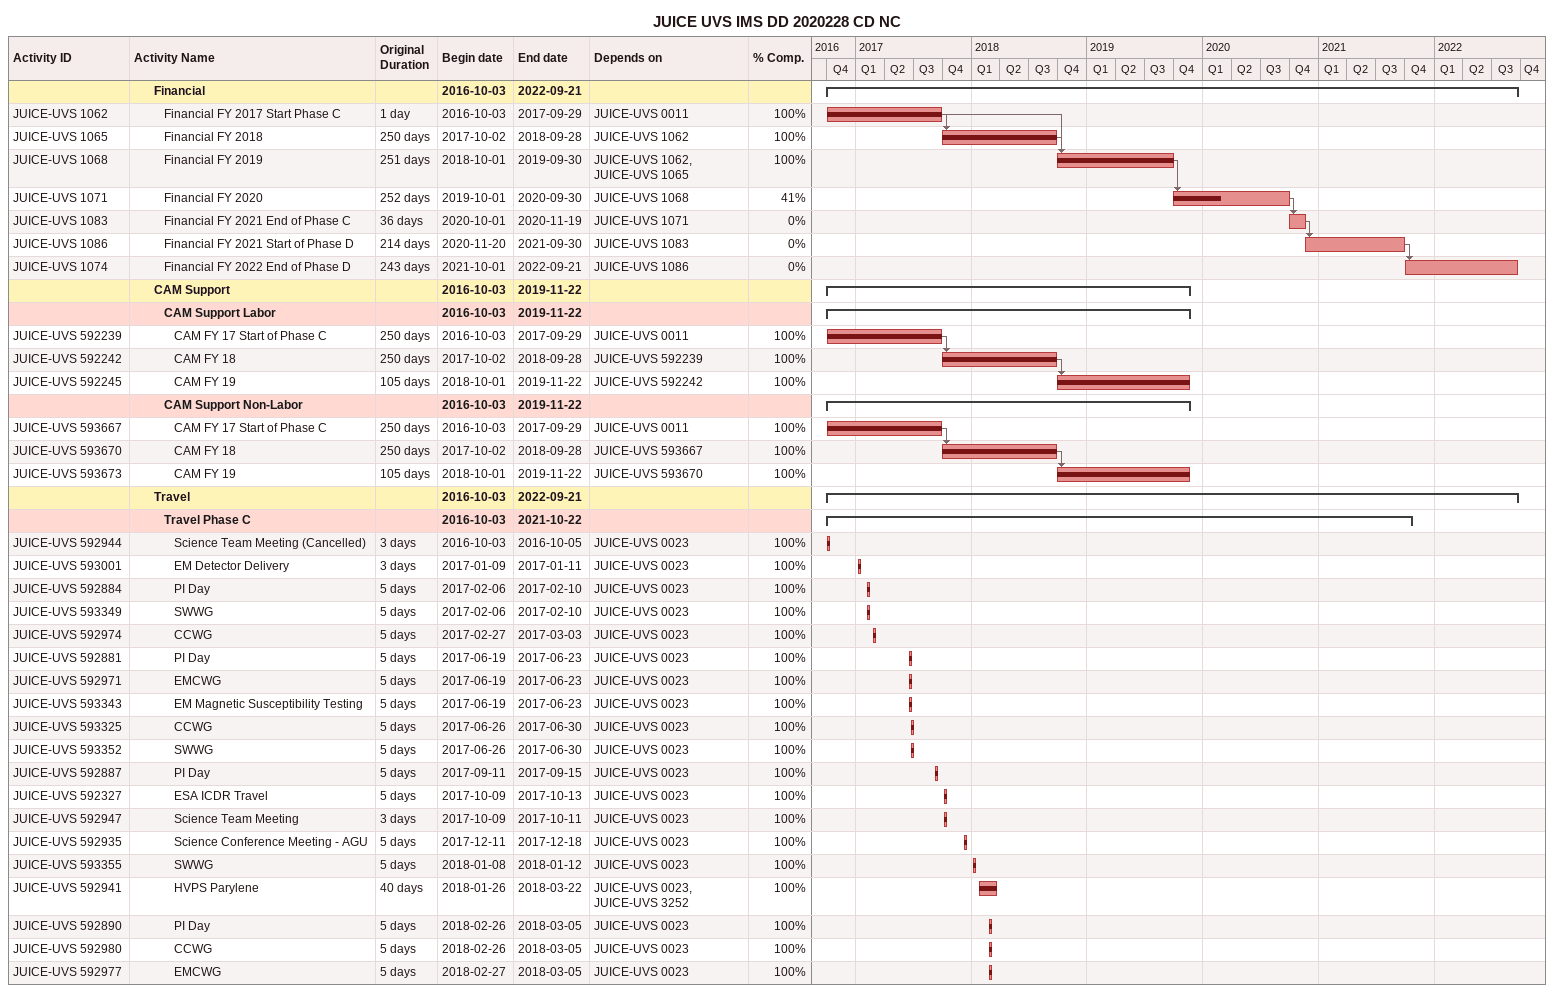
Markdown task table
JUICE UVS IMS DD 2020228 CD NC

| ID | Level | Task | Original duration | Start | Finish | Predecessors | % complete |
|---|---|---|---|---|---|---|---|
|  | 3 | **Financial** |  | 2016-10-03 | 2022-09-21 |  |  |
| JUICE-UVS 1062 | 4 | Financial FY 2017 Start Phase C | 1d | 2016-10-03 | 2017-09-29 | JUICE-UVS 0011 | 100 |
| JUICE-UVS 1065 | 4 | Financial FY 2018 | 250d | 2017-10-02 | 2018-09-28 | JUICE-UVS 1062 | 100 |
| JUICE-UVS 1068 | 4 | Financial FY 2019 | 251d | 2018-10-01 | 2019-09-30 | JUICE-UVS 1062, JUICE-UVS 1065 | 100 |
| JUICE-UVS 1071 | 4 | Financial FY 2020 | 252d | 2019-10-01 | 2020-09-30 | JUICE-UVS 1068 | 41 |
| JUICE-UVS 1083 | 4 | Financial FY 2021 End of Phase C | 36d | 2020-10-01 | 2020-11-19 | JUICE-UVS 1071 | 0 |
| JUICE-UVS 1086 | 4 | Financial FY 2021 Start of Phase D | 214d | 2020-11-20 | 2021-09-30 | JUICE-UVS 1083 | 0 |
| JUICE-UVS 1074 | 4 | Financial FY 2022 End of Phase D | 243d | 2021-10-01 | 2022-09-21 | JUICE-UVS 1086 | 0 |
|  | 3 | **CAM Support** |  | 2016-10-03 | 2019-11-22 |  |  |
|  | 4 | **CAM Support Labor** |  | 2016-10-03 | 2019-11-22 |  |  |
| JUICE-UVS 592239 | 5 | CAM FY 17 Start of Phase C | 250d | 2016-10-03 | 2017-09-29 | JUICE-UVS 0011 | 100 |
| JUICE-UVS 592242 | 5 | CAM FY 18 | 250d | 2017-10-02 | 2018-09-28 | JUICE-UVS 592239 | 100 |
| JUICE-UVS 592245 | 5 | CAM FY 19 | 105d | 2018-10-01 | 2019-11-22 | JUICE-UVS 592242 | 100 |
|  | 4 | **CAM Support Non-Labor** |  | 2016-10-03 | 2019-11-22 |  |  |
| JUICE-UVS 593667 | 5 | CAM FY 17 Start of Phase C | 250d | 2016-10-03 | 2017-09-29 | JUICE-UVS 0011 | 100 |
| JUICE-UVS 593670 | 5 | CAM FY 18 | 250d | 2017-10-02 | 2018-09-28 | JUICE-UVS 593667 | 100 |
| JUICE-UVS 593673 | 5 | CAM FY 19 | 105d | 2018-10-01 | 2019-11-22 | JUICE-UVS 593670 | 100 |
|  | 3 | **Travel** |  | 2016-10-03 | 2022-09-21 |  |  |
|  | 4 | **Travel Phase C** |  | 2016-10-03 | 2021-10-22 |  |  |
| JUICE-UVS 592944 | 5 | Science Team Meeting (Cancelled) | 3d | 2016-10-03 | 2016-10-05 | JUICE-UVS 0023 | 100 |
| JUICE-UVS 593001 | 5 | EM Detector Delivery | 3d | 2017-01-09 | 2017-01-11 | JUICE-UVS 0023 | 100 |
| JUICE-UVS 592884 | 5 | PI Day | 5d | 2017-02-06 | 2017-02-10 | JUICE-UVS 0023 | 100 |
| JUICE-UVS 593349 | 5 | SWWG | 5d | 2017-02-06 | 2017-02-10 | JUICE-UVS 0023 | 100 |
| JUICE-UVS 592974 | 5 | CCWG | 5d | 2017-02-27 | 2017-03-03 | JUICE-UVS 0023 | 100 |
| JUICE-UVS 592881 | 5 | PI Day | 5d | 2017-06-19 | 2017-06-23 | JUICE-UVS 0023 | 100 |
| JUICE-UVS 592971 | 5 | EMCWG | 5d | 2017-06-19 | 2017-06-23 | JUICE-UVS 0023 | 100 |
| JUICE-UVS 593343 | 5 | EM Magnetic Susceptibility Testing | 5d | 2017-06-19 | 2017-06-23 | JUICE-UVS 0023 | 100 |
| JUICE-UVS 593325 | 5 | CCWG | 5d | 2017-06-26 | 2017-06-30 | JUICE-UVS 0023 | 100 |
| JUICE-UVS 593352 | 5 | SWWG | 5d | 2017-06-26 | 2017-06-30 | JUICE-UVS 0023 | 100 |
| JUICE-UVS 592887 | 5 | PI Day | 5d | 2017-09-11 | 2017-09-15 | JUICE-UVS 0023 | 100 |
| JUICE-UVS 592327 | 5 | ESA ICDR Travel | 5d | 2017-10-09 | 2017-10-13 | JUICE-UVS 0023 | 100 |
| JUICE-UVS 592947 | 5 | Science Team Meeting | 3d | 2017-10-09 | 2017-10-11 | JUICE-UVS 0023 | 100 |
| JUICE-UVS 592935 | 5 | Science Conference Meeting - AGU | 5d | 2017-12-11 | 2017-12-18 | JUICE-UVS 0023 | 100 |
| JUICE-UVS 593355 | 5 | SWWG | 5d | 2018-01-08 | 2018-01-12 | JUICE-UVS 0023 | 100 |
| JUICE-UVS 592941 | 5 | HVPS Parylene | 40d | 2018-01-26 | 2018-03-22 | JUICE-UVS 0023, JUICE-UVS 3252 | 100 |
| JUICE-UVS 592890 | 5 | PI Day | 5d | 2018-02-26 | 2018-03-05 | JUICE-UVS 0023 | 100 |
| JUICE-UVS 592980 | 5 | CCWG | 5d | 2018-02-26 | 2018-03-05 | JUICE-UVS 0023 | 100 |
| JUICE-UVS 592977 | 5 | EMCWG | 5d | 2018-02-27 | 2018-03-05 | JUICE-UVS 0023 | 100 |
